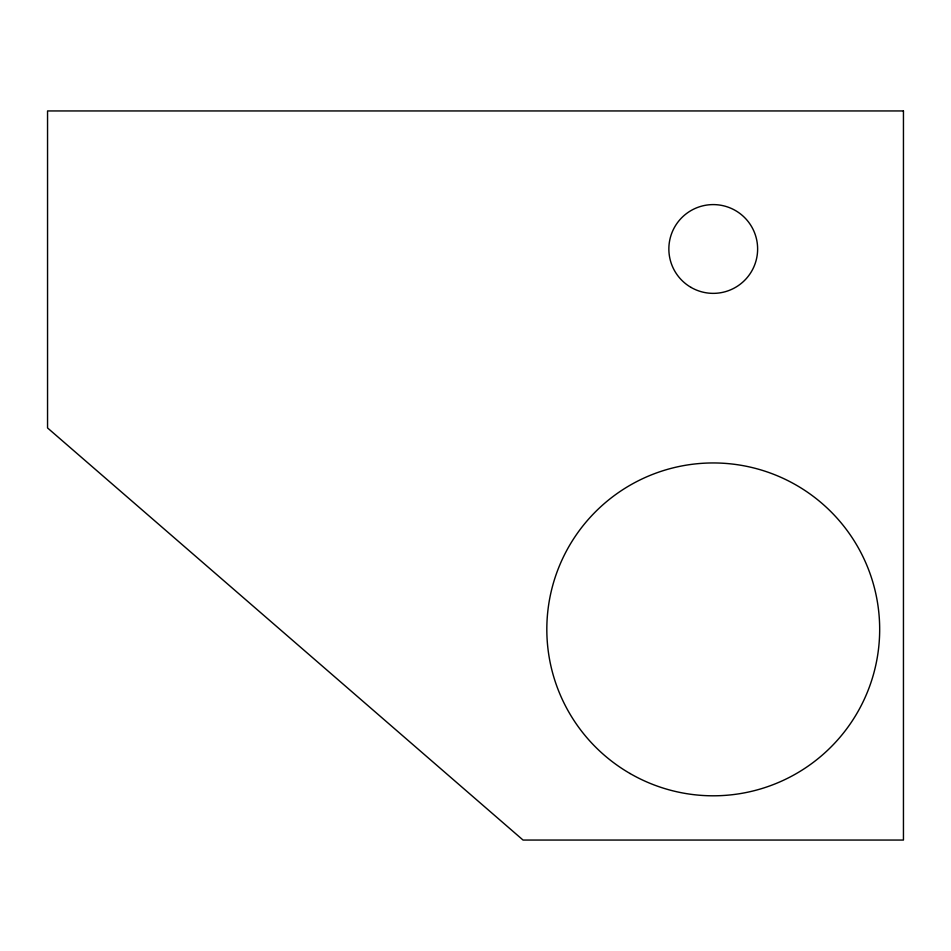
<?xml version="1.0" encoding="UTF-8"?>
<svg xmlns="http://www.w3.org/2000/svg" width="951" height="951" viewBox="0 0 951 951"><rect width="100%" height="100%" fill="white"/><g stroke="black" fill="none" stroke-linecap="round" stroke-linejoin="round"><path stroke-width="1.43" d="M903.45 110.946L47.55 110.946L47.55 427.95L523.05 840.054L903.45 840.054L903.45 110.946M630.038 773.508A166.425 166.425 0 0 0 879.675 629.384A166.425 166.425 0 0 0 630.038 485.248A166.425 166.425 0 0 0 630.038 773.508M691.056 287.416A44.376 44.376 0 0 0 757.626 248.984A44.376 44.376 0 0 0 691.056 210.54A44.376 44.376 0 0 0 691.056 287.416"/></g></svg>
